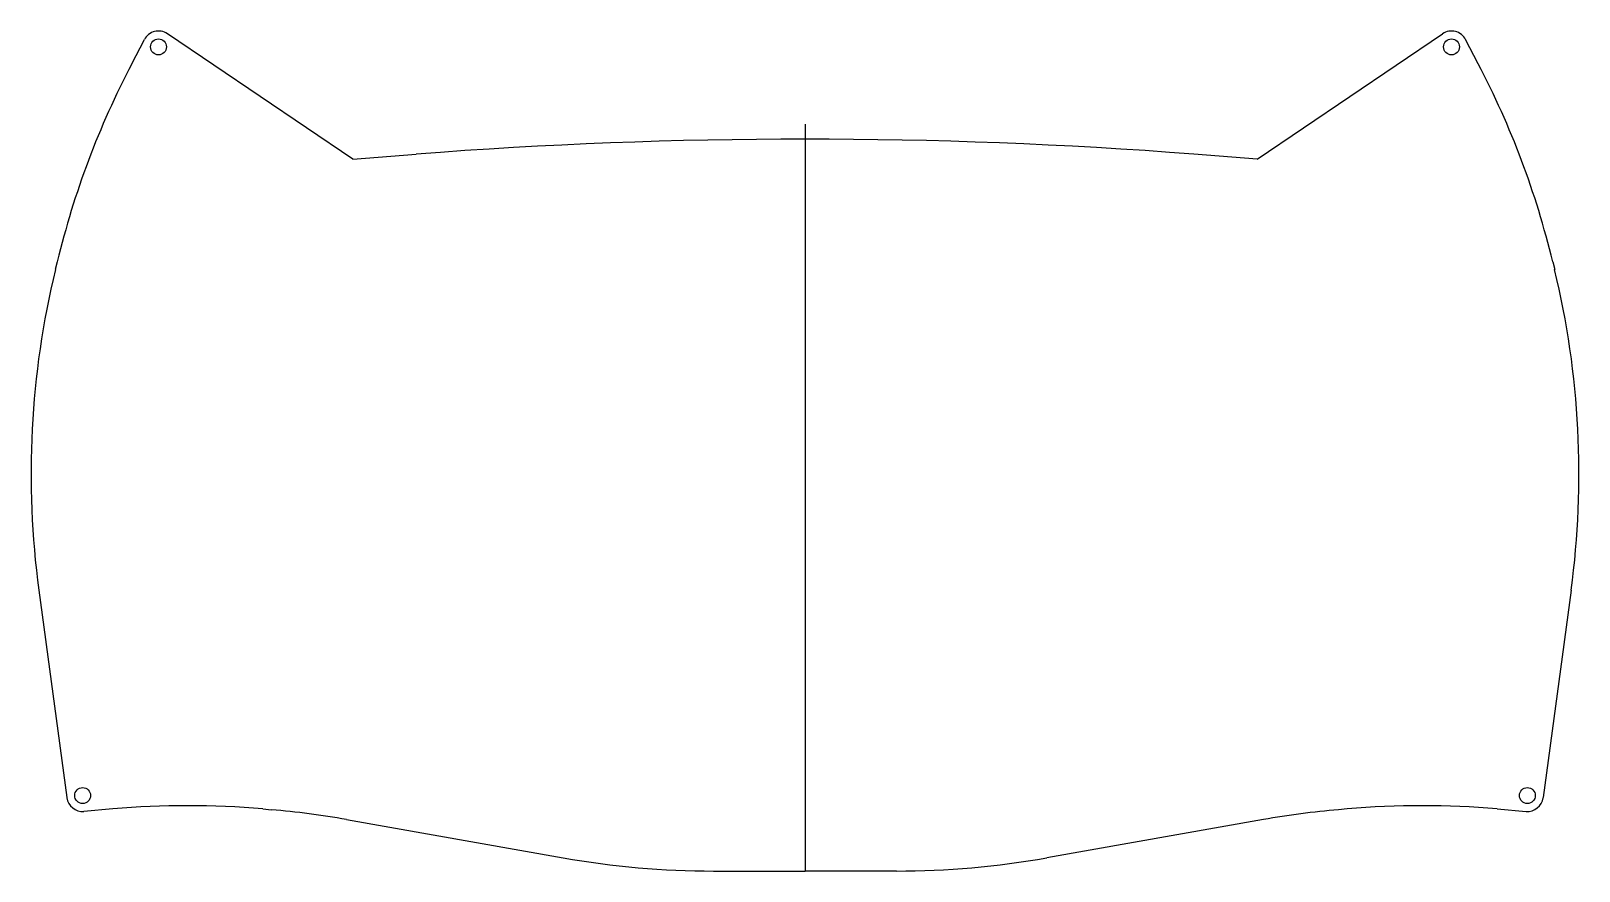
# Model space of a CAD drawing. Header units: millimetres. Extents: x -107 to 107, y -22 to 94.
import ezdxf

# ---------------------------------------------------------------- set-up
doc = ezdxf.new("R2010")
doc.units = ezdxf.units.MM
doc.layers.get('0').update_dxf_attribs({"linetype": 'CONTINUOUS'})

msp = doc.modelspace()

# ---------------------------------------------------------------- linework, layer by layer
for p, q in [((-93.25, 89.83), (-91.49, 93.18)), ((-62.62, 76.64), (-88.31, 93.99)), ((62.62, 76.64), (88.31, 93.99)), ((93.25, 89.83), (91.49, 93.18)), ((0, 81.47), (0, -21.88)), ((-62.62, 76.64), (-53.84, 77.32)), ((62.62, 76.64), (53.84, 77.32)), ((-103.56, 62.43), (-103.83, 61.35)), ((103.56, 62.43), (103.83, 61.35)), ((-106.12, 16.98), (-102.23, -11.73)), ((106.12, 16.98), (102.23, -11.73)), ((-95.88, -13.28), (-99.86, -13.63)), ((-75.08, -13.29), (-73.9, -13.4)), ((-63.52, -14.76), (-33.5, -20.06)), ((63.52, -14.76), (33.5, -20.06)), ((75.08, -13.29), (73.9, -13.4)), ((95.88, -13.28), (99.86, -13.63)), ((-12.66, -21.88), (0, -21.88)), ((12.66, -21.88), (0, -21.88))]:
    msp.add_line(p, q)
for centre in [(-89.54, 92.16), (89.54, 92.16), (-100.05, -11.44), (100.05, -11.44)]:
    msp.add_circle(centre, 1.1)
for centre, radius, start, end in [((-89.54, 92.16), 2.2, 55.9743, 152.3584), ((89.54, 92.16), 2.2, 27.6416, 124.0257), ((13.06, 34.16), 120, 152.3584, 166.374), ((-13.06, 34.16), 120, 13.626, 27.6416), ((0, -620.61), 700, 85.58891, 94.41109), ((12.8, 33.08), 120, 166.374, 187.7079), ((-12.8, 33.08), 120, -7.7079, 13.626), ((-100.05, -11.44), 2.2, 187.7079, 274.9459), ((-85.54, -132.84), 120, 85, 94.9459), ((85.54, -132.84), 120, 85.0541, 95), ((100.05, -11.44), 2.2, 265.0541, 352.2921), ((-84.35, -132.94), 120, 80, 85), ((84.35, -132.94), 120, 95, 100), ((-12.66, 98.12), 120, 260, 270), ((12.66, 98.12), 120, 270, 280)]:
    msp.add_arc(centre, radius, start, end)

doc.saveas('drawing.dxf')
